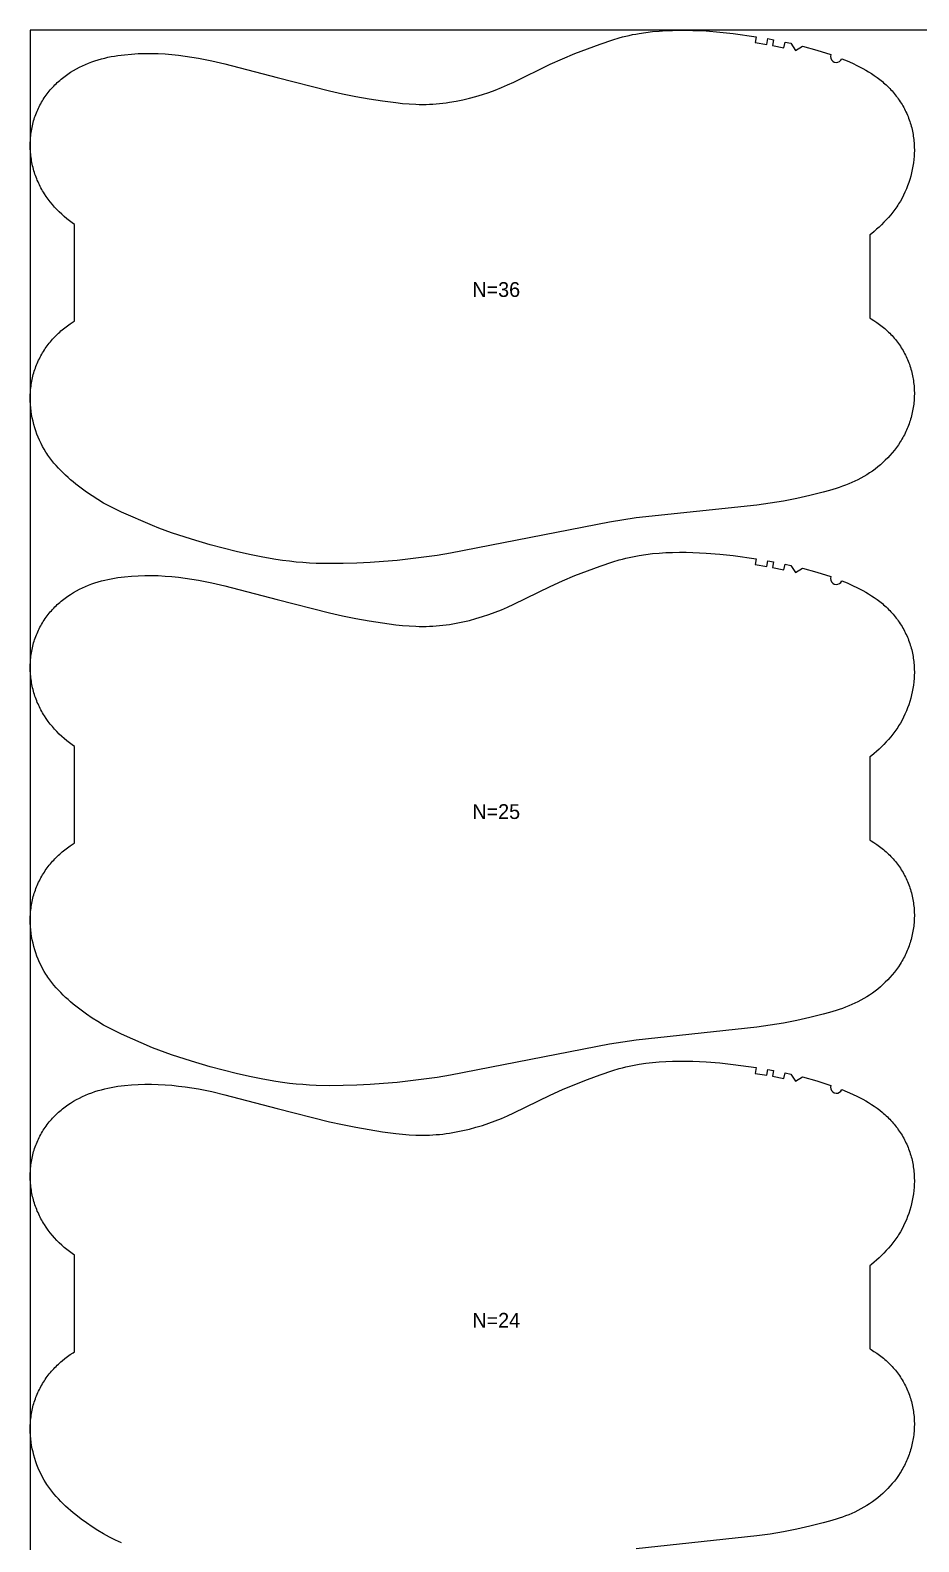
# Model space of a CAD drawing. Header units: inches. Extents: x 0 to 1808, y 0 to 1046.
# Drawn here: x 0 to 300, y 535 to 1046 of the extents above; entities that cross this region are included whole.
import ezdxf

# ---------------------------------------------------------------- set-up
doc = ezdxf.new("R2010")
doc.units = ezdxf.units.IN

msp = doc.modelspace()

# ---------------------------------------------------------------- linework, layer by layer
at = {"layer": '1'}
for points in [[(0, 0), (1808.4805, 0), (1808.4805, 1046.3328), (0, 1046.3328), (0, 0)], [(245.4243, 1044.1344), (245.1166, 1042.1584), (249.0256, 1041.5128), (249.3708, 1043.4828), (251.339, 1043.1268), (250.9718, 1041.1608), (254.8432, 1040.3873), (255.2612, 1042.3431), (257.214, 1041.911), (258.6865, 1039.508), (261.0998, 1040.9638), (265.9043, 1039.5817), (270.6807, 1038.1055), (270.5638, 1037.4956), (270.6396, 1036.8793), (270.9007, 1036.316), (271.3221, 1035.8599), (271.8631, 1035.5551), (272.4715, 1035.4309), (273.0887, 1035.4994), (273.6551, 1035.7539), (274.1161, 1036.1698), (274.4273, 1036.7071), (276.2238, 1035.9574), (277.9987, 1035.1579), (279.7493, 1034.3053), (281.4726, 1033.3961), (282.4679, 1032.8359), (283.4508, 1032.2538), (284.4189, 1031.6482), (285.3701, 1031.0178), (286.3023, 1030.3611), (287.2131, 1029.6766), (288.1005, 1028.9629), (288.5347, 1028.5946), (288.9622, 1028.2185), (289.3827, 1027.8345), (289.7961, 1027.4425), (290.2022, 1027.0429), (290.6009, 1026.6356), (290.992, 1026.2209), (291.3753, 1025.799), (291.7507, 1025.3698), (292.1181, 1024.9337), (292.4773, 1024.4907), (292.828, 1024.0411), (293.1703, 1023.5848), (293.5039, 1023.1222), (293.8286, 1022.6533), (294.1443, 1022.1782), (294.4509, 1021.6973), (294.7482, 1021.2104), (295.036, 1020.7179), (295.3143, 1020.22), (295.5829, 1019.7167), (295.8418, 1019.2084), (296.0908, 1018.6952), (296.3299, 1018.1772), (296.5589, 1017.6549), (296.7777, 1017.1282), (296.9863, 1016.5974), (297.1846, 1016.0627), (297.3724, 1015.5244), (297.5497, 1014.9825), (297.7163, 1014.4374), (297.8721, 1013.8891), (298.0172, 1013.3379), (298.1512, 1012.7841), (298.2743, 1012.2277), (298.3864, 1011.6691), (298.4876, 1011.1083), (298.578, 1010.5457), (298.6576, 1009.9814), (298.7266, 1009.4156), (298.785, 1008.8485), (298.8328, 1008.2803), (298.8703, 1007.7113), (298.8973, 1007.1417), (298.914, 1006.5716), (298.9205, 1006.0012), (298.9169, 1005.4308), (298.9032, 1004.8606), (298.8459, 1003.7215), (298.7491, 1002.5854), (298.6136, 1001.4534), (298.4401, 1000.3267), (298.2291, 999.2061), (297.9814, 998.0929), (297.6977, 996.9879), (297.3785, 995.8923), (297.0246, 994.8071), (296.6366, 993.7334), (296.2147, 992.6725), (295.7589, 991.626), (295.2695, 990.5952), (294.7465, 989.5817), (294.1901, 988.5868), (293.6004, 987.6121), (293.293, 987.1328), (292.9774, 986.6591), (292.3218, 985.7287), (291.6353, 984.8207), (290.9201, 983.9344), (290.1785, 983.069), (289.4125, 982.224), (288.6245, 981.3985), (287.8165, 980.5919), (286.9908, 979.8036), (286.1493, 979.0328), (285.293, 978.279), (284.4227, 977.5419), (283.9205, 977.132), (283.9205, 948.9835), (284.2941, 948.7704), (285.2656, 948.1721), (286.2157, 947.5408), (286.6823, 947.2129), (287.143, 946.8767), (287.5975, 946.5325), (288.0456, 946.18), (288.4872, 945.8194), (288.922, 945.4508), (289.3498, 945.074), (289.7704, 944.6891), (290.1836, 944.2962), (290.5892, 943.8953), (290.987, 943.4867), (291.3769, 943.0704), (291.7587, 942.6467), (292.1321, 942.2157), (292.4971, 941.7775), (292.8534, 941.3322), (293.2008, 940.8801), (293.5393, 940.4212), (293.8685, 939.9557), (294.1883, 939.4839), (294.4985, 939.0057), (294.799, 938.5214), (295.0896, 938.031), (295.37, 937.5349), (295.6402, 937.0331), (295.9001, 936.5258), (296.1495, 936.0133), (296.3885, 935.4957), (296.617, 934.9734), (296.835, 934.4466), (297.0424, 933.9155), (297.2392, 933.3802), (297.4252, 932.8412), (297.6006, 932.2985), (297.7651, 931.7525), (297.9188, 931.2033), (298.0617, 930.6511), (298.1935, 930.0963), (298.3144, 929.5391), (298.4243, 928.9796), (298.5231, 928.4181), (298.6109, 927.8548), (298.6876, 927.2899), (298.7534, 926.7236), (298.8083, 926.1562), (298.8522, 925.5878), (298.8853, 925.0186), (298.9076, 924.4488), (298.9191, 923.8787), (298.9199, 923.3084), (298.91, 922.7381), (298.8894, 922.1681), (298.8582, 921.5985), (298.8164, 921.0296), (298.7641, 920.4615), (298.7012, 919.8945), (298.6279, 919.3287), (298.5442, 918.7644), (298.45, 918.2018), (298.3455, 917.641), (298.2306, 917.0823), (298.1054, 916.5259), (297.9699, 915.9719), (297.8242, 915.4206), (297.6683, 914.8722), (297.5021, 914.3268), (297.3258, 913.7847), (297.1393, 913.2461), (296.9428, 912.7112), (296.7361, 912.1801), (296.5195, 911.6532), (296.2928, 911.1305), (296.0561, 910.6122), (295.8097, 910.0986), (295.5537, 909.5897), (295.2882, 909.0855), (295.0134, 908.5862), (294.7296, 908.0919), (294.437, 907.6026), (294.1356, 907.1186), (293.5074, 906.1664), (292.8467, 905.2361), (292.1548, 904.3285), (291.4333, 903.4444), (290.6834, 902.5845), (289.9064, 901.7496), (289.103, 900.94), (288.2744, 900.1566), (287.4214, 899.3998), (286.545, 898.6703), (285.6463, 897.9686), (284.7261, 897.2953), (283.7855, 896.651), (282.8257, 896.0355), (281.8478, 895.4488), (280.8532, 894.8906), (279.8431, 894.3608), (278.8186, 893.8593), (277.781, 893.386), (276.7316, 892.9405), (275.6715, 892.5225), (274.6019, 892.1296), (273.5241, 891.7592), (272.439, 891.4087), (270.2521, 890.757), (268.0504, 890.1532), (263.6269, 889.0348), (259.178, 888.0324), (254.7013, 887.1549), (250.1998, 886.415), (245.6786, 885.8142), (204.8569, 881.4392), (195.8486, 879.9954), (142.1232, 869.5016), (137.6176, 868.7896), (133.0992, 868.1592), (124.0376, 867.099), (119.4934, 866.7007), (114.9419, 866.3938), (110.3856, 866.1727), (105.8257, 866.0385), (101.2636, 866), (96.703, 866.0908), (94.4247, 866.1965), (92.149, 866.3456), (89.8766, 866.5395), (87.6087, 866.7792), (85.3461, 867.0653), (83.0891, 867.3948), (78.5932, 868.1696), (74.1225, 869.0756), (69.6751, 870.0903), (65.2494, 871.1965), (60.8476, 872.3929), (54.4728, 874.2925), (47.7788, 876.4561), (45.6261, 877.2094), (43.4894, 878.0041), (41.3713, 878.8461), (30.9124, 883.4006), (28.8486, 884.3708), (26.8122, 885.3942), (24.8113, 886.4854), (22.8477, 887.6441), (20.9219, 888.8659), (19.0341, 890.1468), (17.1856, 891.484), (15.3814, 892.8798), (14.4978, 893.6009), (13.6275, 894.3381), (12.7712, 895.0918), (11.9298, 895.8626), (11.1041, 896.651), (10.2961, 897.4575), (9.508, 898.283), (8.7421, 899.128), (8.0004, 899.9934), (7.2852, 900.8797), (6.5987, 901.7877), (5.9431, 902.7181), (5.6275, 903.1918), (5.3202, 903.6712), (4.7305, 904.6458), (4.174, 905.6407), (3.6511, 906.6542), (3.1616, 907.685), (2.7059, 908.7315), (2.2839, 909.7924), (1.8959, 910.8661), (1.542, 911.9514), (1.2229, 913.047), (0.9391, 914.1519), (0.6914, 915.2652), (0.4805, 916.3857), (0.3069, 917.5124), (0.1714, 918.6444), (0.0747, 919.7805), (0.0173, 920.9196), (0.0036, 921.4899), (0, 922.0602), (0.0065, 922.6306), (0.0233, 923.2007), (0.0503, 923.7704), (0.0877, 924.3394), (0.1356, 924.9075), (0.1939, 925.4746), (0.2629, 926.0404), (0.3426, 926.6047), (0.4329, 927.1673), (0.5341, 927.7281), (0.6462, 928.2867), (0.7693, 928.8431), (0.9034, 929.397), (1.0484, 929.9481), (1.2043, 930.4964), (1.3709, 931.0415), (1.5482, 931.5834), (1.736, 932.1217), (1.9342, 932.6564), (2.1428, 933.1872), (2.3617, 933.7139), (2.5907, 934.2363), (2.8297, 934.7542), (3.0787, 935.2674), (3.3376, 935.7757), (3.6062, 936.279), (3.8845, 936.7769), (4.1723, 937.2694), (4.4696, 937.7563), (4.7762, 938.2373), (5.092, 938.7123), (5.4167, 939.1812), (5.7503, 939.6438), (6.0925, 940.1001), (6.4433, 940.5498), (6.8024, 940.9927), (7.1698, 941.4288), (7.5452, 941.858), (7.9286, 942.28), (8.3197, 942.6946), (8.7183, 943.1019), (9.1244, 943.5016), (9.5378, 943.8935), (9.9584, 944.2776), (10.3859, 944.6537), (10.82, 945.0219), (11.7074, 945.7356), (12.6183, 946.4201), (13.5504, 947.0768), (14.5016, 947.7073), (15, 948.019), (15, 980.6845), (14.1944, 981.2363), (13.2743, 981.9096), (12.3755, 982.6113), (11.4992, 983.3408), (10.6462, 984.0976), (9.8175, 984.881), (9.0142, 985.6905), (8.2371, 986.5255), (7.4873, 987.3854), (6.7657, 988.2695), (6.0738, 989.1771), (5.4131, 990.1074), (4.785, 991.0595), (4.4836, 991.5436), (4.1909, 992.0328), (3.9071, 992.5272), (3.6324, 993.0265), (3.3669, 993.5306), (3.1108, 994.0396), (2.8644, 994.5532), (2.6278, 995.0715), (2.4011, 995.5941), (2.1844, 996.1211), (1.9778, 996.6522), (1.7812, 997.1871), (1.5948, 997.7257), (1.4185, 998.2678), (1.2523, 998.8132), (1.0963, 999.3616), (0.9506, 999.9129), (0.8151, 1000.4669), (0.6899, 1001.0233), (0.575, 1001.582), (0.4705, 1002.1428), (0.3764, 1002.7054), (0.2926, 1003.2697), (0.2193, 1003.8355), (0.1565, 1004.4025), (0.1041, 1004.9706), (0.0623, 1005.5395), (0.0311, 1006.1091), (0.0106, 1006.6791), (0.0006, 1007.2494), (0.0014, 1007.8197), (0.0129, 1008.3898), (0.0352, 1008.9596), (0.0683, 1009.5288), (0.1123, 1010.0972), (0.1671, 1010.6646), (0.2329, 1011.2309), (0.3097, 1011.7958), (0.3974, 1012.359), (0.4962, 1012.9205), (0.6061, 1013.48), (0.727, 1014.0373), (0.8589, 1014.5921), (1.0017, 1015.1442), (1.1554, 1015.6935), (1.32, 1016.2395), (1.4953, 1016.7822), (1.6814, 1017.3212), (1.8781, 1017.8564), (2.0855, 1018.3876), (2.3035, 1018.9144), (2.532, 1019.4367), (2.771, 1019.9542), (3.0205, 1020.4668), (3.2803, 1020.9741), (3.5505, 1021.4759), (3.831, 1021.972), (4.1215, 1022.4623), (4.422, 1022.9467), (4.7323, 1023.4248), (5.0521, 1023.8967), (5.3813, 1024.3622), (5.7197, 1024.8211), (6.0671, 1025.2732), (6.4234, 1025.7184), (6.7884, 1026.1567), (7.1619, 1026.5877), (7.5436, 1027.0114), (7.9335, 1027.4277), (8.3314, 1027.8363), (8.737, 1028.2371), (9.1502, 1028.6301), (9.5708, 1029.0149), (9.9986, 1029.3917), (10.4334, 1029.7604), (10.8749, 1030.121), (11.3231, 1030.4734), (11.7776, 1030.8177), (12.2382, 1031.1538), (12.7048, 1031.4818), (13.655, 1032.1131), (14.6264, 1032.7114), (15.6174, 1033.2767), (16.6263, 1033.8088), (17.6515, 1034.3077), (18.6917, 1034.7739), (19.7456, 1035.2081), (20.8122, 1035.6108), (21.89, 1035.9826), (22.978, 1036.3242), (24.0749, 1036.6362), (25.1794, 1036.9191), (26.2905, 1037.1738), (27.4073, 1037.4016), (28.5293, 1037.6037), (29.6556, 1037.7815), (30.7857, 1037.9366), (31.9189, 1038.0702), (34.1916, 1038.2785), (36.469, 1038.4162), (38.7488, 1038.486), (41.0293, 1038.4895), (43.3087, 1038.428), (45.5856, 1038.3034), (47.8588, 1038.1201), (50.1277, 1037.8831), (52.3913, 1037.5972), (54.6487, 1037.2663), (56.8989, 1036.8906), (59.1405, 1036.4689), (61.3724, 1036.0004), (65.8077, 1034.9371), (83.4651, 1030.3346), (101.1469, 1025.8262), (105.6044, 1024.8556), (110.0792, 1023.9685), (114.5692, 1023.163), (119.0732, 1022.443), (123.5955, 1021.8438), (125.8648, 1021.6042), (128.1387, 1021.4179), (130.4159, 1021.2975), (131.5553, 1021.2658), (132.6951, 1021.2553), (133.835, 1021.2672), (134.9745, 1021.3014), (136.1134, 1021.3576), (137.2512, 1021.4355), (138.3875, 1021.5348), (139.5217, 1021.655), (140.6536, 1021.7959), (141.7827, 1021.9572), (144.0309, 1022.339), (146.2652, 1022.7961), (148.4842, 1023.3241), (150.687, 1023.9181), (152.8722, 1024.5746), (155.0374, 1025.2936), (157.1799, 1026.0761), (159.2969, 1026.9229), (161.3873, 1027.8324), (163.4559, 1028.7921), (175.7444, 1034.8184), (179.9076, 1036.6827), (184.1208, 1038.4325), (188.3726, 1040.0833), (192.66, 1041.6428), (196.9864, 1043.0948), (199.1708, 1043.7484), (200.2698, 1044.0501), (201.3738, 1044.3324), (202.4832, 1044.5936), (203.5976, 1044.8338), (204.7165, 1045.0537), (205.8393, 1045.2538), (208.095, 1045.5965), (210.3605, 1045.8665), (212.6324, 1046.0684), (214.9087, 1046.2088), (217.188, 1046.2946), (219.4688, 1046.3328), (221.7499, 1046.3293), (224.0304, 1046.2849), (226.3096, 1046.1996), (228.5869, 1046.0731), (233.1333, 1045.7028), (237.6684, 1045.2058), (245.4243, 1044.1344)], [(245.4243, 867.6344), (245.1166, 865.6584), (249.0256, 865.0128), (249.3708, 866.9828), (251.339, 866.6268), (250.9718, 864.6608), (254.8432, 863.8873), (255.2612, 865.8431), (257.214, 865.411), (258.6865, 863.008), (261.0998, 864.4638), (265.9043, 863.0817), (270.6807, 861.6055), (270.5638, 860.9956), (270.6396, 860.3793), (270.9007, 859.816), (271.3221, 859.3599), (271.8631, 859.0551), (272.4715, 858.9309), (273.0887, 858.9994), (273.6551, 859.2539), (274.1161, 859.6698), (274.4273, 860.2071), (276.2238, 859.4574), (277.9987, 858.6579), (279.7493, 857.8053), (281.4726, 856.8961), (282.4679, 856.3359), (283.4508, 855.7538), (284.4189, 855.1482), (285.3701, 854.5178), (286.3023, 853.8611), (287.2131, 853.1766), (288.1005, 852.4629), (288.5347, 852.0946), (288.9622, 851.7185), (289.3827, 851.3345), (289.7961, 850.9425), (290.2022, 850.5429), (290.6009, 850.1356), (290.992, 849.7209), (291.3753, 849.299), (291.7507, 848.8698), (292.1181, 848.4337), (292.4773, 847.9907), (292.828, 847.5411), (293.1703, 847.0848), (293.5039, 846.6222), (293.8286, 846.1533), (294.1443, 845.6782), (294.4509, 845.1973), (294.7482, 844.7104), (295.036, 844.2179), (295.3143, 843.72), (295.5829, 843.2167), (295.8418, 842.7084), (296.0908, 842.1952), (296.3299, 841.6772), (296.5589, 841.1549), (296.7777, 840.6282), (296.9863, 840.0974), (297.1846, 839.5627), (297.3724, 839.0244), (297.5497, 838.4825), (297.7163, 837.9374), (297.8721, 837.3891), (298.0172, 836.8379), (298.1512, 836.2841), (298.2743, 835.7277), (298.3864, 835.1691), (298.4876, 834.6083), (298.578, 834.0457), (298.6576, 833.4814), (298.7266, 832.9156), (298.785, 832.3485), (298.8328, 831.7803), (298.8703, 831.2113), (298.8973, 830.6417), (298.914, 830.0716), (298.9205, 829.5012), (298.9169, 828.9308), (298.9032, 828.3606), (298.8459, 827.2215), (298.7491, 826.0854), (298.6136, 824.9534), (298.4401, 823.8267), (298.2291, 822.7061), (297.9814, 821.5929), (297.6977, 820.4879), (297.3785, 819.3923), (297.0246, 818.3071), (296.6366, 817.2334), (296.2147, 816.1725), (295.7589, 815.126), (295.2695, 814.0952), (294.7465, 813.0817), (294.1901, 812.0868), (293.6004, 811.1121), (293.293, 810.6328), (292.9774, 810.1591), (292.3218, 809.2287), (291.6353, 808.3207), (290.9201, 807.4344), (290.1785, 806.569), (289.4125, 805.724), (288.6245, 804.8985), (287.8165, 804.0919), (286.9908, 803.3036), (286.1493, 802.5328), (285.293, 801.779), (284.4227, 801.0419), (283.9205, 800.632), (283.9205, 772.4835), (284.2941, 772.2704), (285.2656, 771.6721), (286.2157, 771.0408), (286.6823, 770.7129), (287.143, 770.3767), (287.5975, 770.0325), (288.0456, 769.68), (288.4872, 769.3194), (288.922, 768.9508), (289.3498, 768.574), (289.7704, 768.1891), (290.1836, 767.7962), (290.5892, 767.3953), (290.987, 766.9867), (291.3769, 766.5704), (291.7587, 766.1467), (292.1321, 765.7157), (292.4971, 765.2775), (292.8534, 764.8322), (293.2008, 764.3801), (293.5393, 763.9212), (293.8685, 763.4557), (294.1883, 762.9839), (294.4985, 762.5057), (294.799, 762.0214), (295.0896, 761.531), (295.37, 761.0349), (295.6402, 760.5331), (295.9001, 760.0258), (296.1495, 759.5133), (296.3885, 758.9957), (296.617, 758.4734), (296.835, 757.9466), (297.0424, 757.4155), (297.2392, 756.8802), (297.4252, 756.3412), (297.6006, 755.7985), (297.7651, 755.2525), (297.9188, 754.7033), (298.0617, 754.1511), (298.1935, 753.5963), (298.3144, 753.0391), (298.4243, 752.4796), (298.5231, 751.9181), (298.6109, 751.3548), (298.6876, 750.7899), (298.7534, 750.2236), (298.8083, 749.6562), (298.8522, 749.0878), (298.8853, 748.5186), (298.9076, 747.9488), (298.9191, 747.3787), (298.9199, 746.8084), (298.91, 746.2381), (298.8894, 745.6681), (298.8582, 745.0985), (298.8164, 744.5296), (298.7641, 743.9615), (298.7012, 743.3945), (298.6279, 742.8287), (298.5442, 742.2644), (298.45, 741.7018), (298.3455, 741.141), (298.2306, 740.5823), (298.1054, 740.0259), (297.9699, 739.4719), (297.8242, 738.9206), (297.6683, 738.3722), (297.5021, 737.8268), (297.3258, 737.2847), (297.1393, 736.7461), (296.9428, 736.2112), (296.7361, 735.6801), (296.5195, 735.1532), (296.2928, 734.6305), (296.0561, 734.1122), (295.8097, 733.5986), (295.5537, 733.0897), (295.2882, 732.5855), (295.0134, 732.0862), (294.7296, 731.5919), (294.437, 731.1026), (294.1356, 730.6186), (293.5074, 729.6664), (292.8467, 728.7361), (292.1548, 727.8285), (291.4333, 726.9444), (290.6834, 726.0845), (289.9064, 725.2496), (289.103, 724.44), (288.2744, 723.6566), (287.4214, 722.8998), (286.545, 722.1703), (285.6463, 721.4686), (284.7261, 720.7953), (283.7855, 720.151), (282.8257, 719.5355), (281.8478, 718.9488), (280.8532, 718.3906), (279.8431, 717.8608), (278.8186, 717.3593), (277.781, 716.886), (276.7316, 716.4405), (275.6715, 716.0225), (274.6019, 715.6296), (273.5241, 715.2592), (272.439, 714.9087), (270.2521, 714.257), (268.0504, 713.6532), (263.6269, 712.5348), (259.178, 711.5324), (254.7013, 710.6549), (250.1998, 709.915), (245.6786, 709.3142), (204.8569, 704.9392), (195.8486, 703.4954), (142.1232, 693.0016), (137.6176, 692.2896), (133.0992, 691.6592), (124.0376, 690.599), (119.4934, 690.2007), (114.9419, 689.8938), (110.3856, 689.6727), (105.8257, 689.5385), (101.2636, 689.5), (96.703, 689.5908), (94.4247, 689.6965), (92.149, 689.8456), (89.8766, 690.0395), (87.6087, 690.2792), (85.3461, 690.5653), (83.0891, 690.8948), (78.5932, 691.6696), (74.1225, 692.5756), (69.6751, 693.5903), (65.2494, 694.6965), (60.8476, 695.8929), (54.4728, 697.7925), (47.7788, 699.9561), (45.6261, 700.7094), (43.4894, 701.5041), (41.3713, 702.3461), (30.9124, 706.9006), (28.8486, 707.8708), (26.8122, 708.8942), (24.8113, 709.9854), (22.8477, 711.1441), (20.9219, 712.3659), (19.0341, 713.6468), (17.1856, 714.984), (15.3814, 716.3798), (14.4978, 717.1009), (13.6275, 717.8381), (12.7712, 718.5918), (11.9298, 719.3626), (11.1041, 720.151), (10.2961, 720.9575), (9.508, 721.783), (8.7421, 722.628), (8.0004, 723.4934), (7.2852, 724.3797), (6.5987, 725.2877), (5.9431, 726.2181), (5.6275, 726.6918), (5.3202, 727.1712), (4.7305, 728.1458), (4.174, 729.1407), (3.6511, 730.1542), (3.1616, 731.185), (2.7059, 732.2315), (2.2839, 733.2924), (1.8959, 734.3661), (1.542, 735.4514), (1.2229, 736.547), (0.9391, 737.6519), (0.6914, 738.7652), (0.4805, 739.8857), (0.3069, 741.0124), (0.1714, 742.1444), (0.0747, 743.2805), (0.0173, 744.4196), (0.0036, 744.9899), (0, 745.5602), (0.0065, 746.1306), (0.0233, 746.7007), (0.0503, 747.2704), (0.0877, 747.8394), (0.1356, 748.4075), (0.1939, 748.9746), (0.2629, 749.5404), (0.3426, 750.1047), (0.4329, 750.6673), (0.5341, 751.2281), (0.6462, 751.7867), (0.7693, 752.3431), (0.9034, 752.897), (1.0484, 753.4481), (1.2043, 753.9964), (1.3709, 754.5415), (1.5482, 755.0834), (1.736, 755.6217), (1.9342, 756.1564), (2.1428, 756.6872), (2.3617, 757.2139), (2.5907, 757.7363), (2.8297, 758.2542), (3.0787, 758.7674), (3.3376, 759.2757), (3.6062, 759.779), (3.8845, 760.2769), (4.1723, 760.7694), (4.4696, 761.2563), (4.7762, 761.7373), (5.092, 762.2123), (5.4167, 762.6812), (5.7503, 763.1438), (6.0925, 763.6001), (6.4433, 764.0498), (6.8024, 764.4927), (7.1698, 764.9288), (7.5452, 765.358), (7.9286, 765.78), (8.3197, 766.1946), (8.7183, 766.6019), (9.1244, 767.0016), (9.5378, 767.3935), (9.9584, 767.7776), (10.3859, 768.1537), (10.82, 768.5219), (11.7074, 769.2356), (12.6183, 769.9201), (13.5504, 770.5768), (14.5016, 771.2073), (15, 771.519), (15, 804.1845), (14.1944, 804.7363), (13.2743, 805.4096), (12.3755, 806.1113), (11.4992, 806.8408), (10.6462, 807.5976), (9.8175, 808.381), (9.0142, 809.1905), (8.2371, 810.0255), (7.4873, 810.8854), (6.7657, 811.7695), (6.0738, 812.6771), (5.4131, 813.6074), (4.785, 814.5595), (4.4836, 815.0436), (4.1909, 815.5328), (3.9071, 816.0272), (3.6324, 816.5265), (3.3669, 817.0306), (3.1108, 817.5396), (2.8644, 818.0532), (2.6278, 818.5715), (2.4011, 819.0941), (2.1844, 819.6211), (1.9778, 820.1522), (1.7812, 820.6871), (1.5948, 821.2257), (1.4185, 821.7678), (1.2523, 822.3132), (1.0963, 822.8616), (0.9506, 823.4129), (0.8151, 823.9669), (0.6899, 824.5233), (0.575, 825.082), (0.4705, 825.6428), (0.3764, 826.2054), (0.2926, 826.7697), (0.2193, 827.3355), (0.1565, 827.9025), (0.1041, 828.4706), (0.0623, 829.0395), (0.0311, 829.6091), (0.0106, 830.1791), (0.0006, 830.7494), (0.0014, 831.3197), (0.0129, 831.8898), (0.0352, 832.4596), (0.0683, 833.0288), (0.1123, 833.5972), (0.1671, 834.1646), (0.2329, 834.7309), (0.3097, 835.2958), (0.3974, 835.859), (0.4962, 836.4205), (0.6061, 836.98), (0.727, 837.5373), (0.8589, 838.0921), (1.0017, 838.6442), (1.1554, 839.1935), (1.32, 839.7395), (1.4953, 840.2822), (1.6814, 840.8212), (1.8781, 841.3564), (2.0855, 841.8876), (2.3035, 842.4144), (2.532, 842.9367), (2.771, 843.4542), (3.0205, 843.9668), (3.2803, 844.4741), (3.5505, 844.9759), (3.831, 845.472), (4.1215, 845.9623), (4.422, 846.4467), (4.7323, 846.9248), (5.0521, 847.3967), (5.3813, 847.8622), (5.7197, 848.3211), (6.0671, 848.7732), (6.4234, 849.2184), (6.7884, 849.6567), (7.1619, 850.0877), (7.5436, 850.5114), (7.9335, 850.9277), (8.3314, 851.3363), (8.737, 851.7371), (9.1502, 852.1301), (9.5708, 852.5149), (9.9986, 852.8917), (10.4334, 853.2604), (10.8749, 853.621), (11.3231, 853.9734), (11.7776, 854.3177), (12.2382, 854.6538), (12.7048, 854.9818), (13.655, 855.6131), (14.6264, 856.2114), (15.6174, 856.7767), (16.6263, 857.3088), (17.6515, 857.8077), (18.6917, 858.2739), (19.7456, 858.7081), (20.8122, 859.1108), (21.89, 859.4826), (22.978, 859.8242), (24.0749, 860.1362), (25.1794, 860.4191), (26.2905, 860.6738), (27.4073, 860.9016), (28.5293, 861.1037), (29.6556, 861.2815), (30.7857, 861.4366), (31.9189, 861.5702), (34.1916, 861.7785), (36.469, 861.9162), (38.7488, 861.986), (41.0293, 861.9895), (43.3087, 861.928), (45.5856, 861.8034), (47.8588, 861.6201), (50.1277, 861.3831), (52.3913, 861.0972), (54.6487, 860.7663), (56.8989, 860.3906), (59.1405, 859.9689), (61.3724, 859.5004), (65.8077, 858.4371), (83.4651, 853.8346), (101.1469, 849.3262), (105.6044, 848.3556), (110.0792, 847.4685), (114.5692, 846.663), (119.0732, 845.943), (123.5955, 845.3438), (125.8648, 845.1042), (128.1387, 844.9179), (130.4159, 844.7975), (131.5553, 844.7658), (132.6951, 844.7553), (133.835, 844.7672), (134.9745, 844.8014), (136.1134, 844.8576), (137.2512, 844.9355), (138.3875, 845.0348), (139.5217, 845.155), (140.6536, 845.2959), (141.7827, 845.4572), (144.0309, 845.839), (146.2652, 846.2961), (148.4842, 846.8241), (150.687, 847.4181), (152.8722, 848.0746), (155.0374, 848.7936), (157.1799, 849.5761), (159.2969, 850.4229), (161.3873, 851.3324), (163.4559, 852.2921), (175.7444, 858.3184), (179.9076, 860.1827), (184.1208, 861.9325), (188.3726, 863.5833), (192.66, 865.1428), (196.9864, 866.5948), (199.1708, 867.2484), (200.2698, 867.5501), (201.3738, 867.8324), (202.4832, 868.0936), (203.5976, 868.3338), (204.7165, 868.5537), (205.8393, 868.7538), (208.095, 869.0965), (210.3605, 869.3665), (212.6324, 869.5684), (214.9087, 869.7088), (217.188, 869.7946), (219.4688, 869.8328), (221.7499, 869.8293), (224.0304, 869.7849), (226.3096, 869.6996), (228.5869, 869.5731), (233.1333, 869.2028), (237.6684, 868.7058), (245.4243, 867.6344)]]:
    msp.add_lwpolyline(points, close=True, dxfattribs=at)
msp.add_lwpolyline([(30.9124, 534.9006), (28.8486, 535.8708), (26.8122, 536.8942), (24.8113, 537.9854), (22.8477, 539.1441), (20.9219, 540.3659), (19.0341, 541.6468), (17.1856, 542.984), (15.3814, 544.3798), (14.4978, 545.1009), (13.6275, 545.8381), (12.7712, 546.5918), (11.9298, 547.3626), (11.1041, 548.151), (10.2961, 548.9575), (9.508, 549.783), (8.7421, 550.628), (8.0004, 551.4934), (7.2852, 552.3797), (6.5987, 553.2877), (5.9431, 554.2181), (5.6275, 554.6918), (5.3202, 555.1712), (4.7305, 556.1458), (4.174, 557.1407), (3.6511, 558.1542), (3.1616, 559.185), (2.7059, 560.2315), (2.2839, 561.2924), (1.8959, 562.3661), (1.542, 563.4514), (1.2229, 564.547), (0.9391, 565.6519), (0.6914, 566.7652), (0.4805, 567.8857), (0.3069, 569.0124), (0.1714, 570.1444), (0.0747, 571.2805), (0.0173, 572.4196), (0.0036, 572.9899), (0, 573.5602), (0.0065, 574.1306), (0.0233, 574.7007), (0.0503, 575.2704), (0.0877, 575.8394), (0.1356, 576.4075), (0.1939, 576.9746), (0.2629, 577.5404), (0.3426, 578.1047), (0.4329, 578.6673), (0.5341, 579.2281), (0.6462, 579.7867), (0.7693, 580.3431), (0.9034, 580.897), (1.0484, 581.4481), (1.2043, 581.9964), (1.3709, 582.5415), (1.5482, 583.0834), (1.736, 583.6217), (1.9342, 584.1564), (2.1428, 584.6872), (2.3617, 585.2139), (2.5907, 585.7363), (2.8297, 586.2542), (3.0787, 586.7674), (3.3376, 587.2757), (3.6062, 587.779), (3.8845, 588.2769), (4.1723, 588.7694), (4.4696, 589.2563), (4.7762, 589.7373), (5.092, 590.2123), (5.4167, 590.6812), (5.7503, 591.1438), (6.0925, 591.6001), (6.4433, 592.0498), (6.8024, 592.4927), (7.1698, 592.9288), (7.5452, 593.358), (7.9286, 593.78), (8.3197, 594.1946), (8.7183, 594.6019), (9.1244, 595.0016), (9.5378, 595.3935), (9.9584, 595.7776), (10.3859, 596.1537), (10.82, 596.5219), (11.7074, 597.2356), (12.6183, 597.9201), (13.5504, 598.5768), (14.5016, 599.2073), (15, 599.519), (15, 632.1845), (14.1944, 632.7363), (13.2743, 633.4096), (12.3755, 634.1113), (11.4992, 634.8408), (10.6462, 635.5976), (9.8175, 636.381), (9.0142, 637.1905), (8.2371, 638.0255), (7.4873, 638.8854), (6.7657, 639.7695), (6.0738, 640.6771), (5.4131, 641.6074), (4.785, 642.5595), (4.4836, 643.0436), (4.1909, 643.5328), (3.9071, 644.0272), (3.6324, 644.5265), (3.3669, 645.0306), (3.1108, 645.5396), (2.8644, 646.0532), (2.6278, 646.5715), (2.4011, 647.0941), (2.1844, 647.6211), (1.9778, 648.1522), (1.7812, 648.6871), (1.5948, 649.2257), (1.4185, 649.7678), (1.2523, 650.3132), (1.0963, 650.8616), (0.9506, 651.4129), (0.8151, 651.9669), (0.6899, 652.5233), (0.575, 653.082), (0.4705, 653.6428), (0.3764, 654.2054), (0.2926, 654.7697), (0.2193, 655.3355), (0.1565, 655.9025), (0.1041, 656.4706), (0.0623, 657.0395), (0.0311, 657.6091), (0.0106, 658.1791), (0.0006, 658.7494), (0.0014, 659.3197), (0.0129, 659.8898), (0.0352, 660.4596), (0.0683, 661.0288), (0.1123, 661.5972), (0.1671, 662.1646), (0.2329, 662.7309), (0.3097, 663.2958), (0.3974, 663.859), (0.4962, 664.4205), (0.6061, 664.98), (0.727, 665.5373), (0.8589, 666.0921), (1.0017, 666.6442), (1.1554, 667.1935), (1.32, 667.7395), (1.4953, 668.2822), (1.6814, 668.8212), (1.8781, 669.3564), (2.0855, 669.8876), (2.3035, 670.4144), (2.532, 670.9367), (2.771, 671.4542), (3.0205, 671.9668), (3.2803, 672.4741), (3.5505, 672.9759), (3.831, 673.472), (4.1215, 673.9623), (4.422, 674.4467), (4.7323, 674.9248), (5.0521, 675.3967), (5.3813, 675.8622), (5.7197, 676.3211), (6.0671, 676.7732), (6.4234, 677.2184), (6.7884, 677.6567), (7.1619, 678.0877), (7.5436, 678.5114), (7.9335, 678.9277), (8.3314, 679.3363), (8.737, 679.7371), (9.1502, 680.1301), (9.5708, 680.5149), (9.9986, 680.8917), (10.4334, 681.2604), (10.8749, 681.621), (11.3231, 681.9734), (11.7776, 682.3177), (12.2382, 682.6538), (12.7048, 682.9818), (13.655, 683.6131), (14.6264, 684.2114), (15.6174, 684.7767), (16.6263, 685.3088), (17.6515, 685.8077), (18.6917, 686.2739), (19.7456, 686.7081), (20.8122, 687.1108), (21.89, 687.4826), (22.978, 687.8242), (24.0749, 688.1362), (25.1794, 688.4191), (26.2905, 688.6738), (27.4073, 688.9016), (28.5293, 689.1037), (29.6556, 689.2815), (30.7857, 689.4366), (31.9189, 689.5702), (34.1916, 689.7785), (36.469, 689.9162), (38.7488, 689.986), (41.0293, 689.9895), (43.3087, 689.928), (45.5856, 689.8034), (47.8588, 689.6201), (50.1277, 689.3831), (52.3913, 689.0972), (54.6487, 688.7663), (56.8989, 688.3906), (59.1405, 687.9689), (61.3724, 687.5004), (65.8077, 686.4371), (83.4651, 681.8346), (101.1469, 677.3262), (105.6044, 676.3556), (110.0792, 675.4685), (114.5692, 674.663), (119.0732, 673.943), (123.5955, 673.3438), (125.8648, 673.1042), (128.1387, 672.9179), (130.4159, 672.7975), (131.5553, 672.7658), (132.6951, 672.7553), (133.835, 672.7672), (134.9745, 672.8014), (136.1134, 672.8576), (137.2512, 672.9355), (138.3875, 673.0348), (139.5217, 673.155), (140.6536, 673.2959), (141.7827, 673.4572), (144.0309, 673.839), (146.2652, 674.2961), (148.4842, 674.8241), (150.687, 675.4181), (152.8722, 676.0746), (155.0374, 676.7936), (157.1799, 677.5761), (159.2969, 678.4229), (161.3873, 679.3324), (163.4559, 680.2921), (175.7444, 686.3184), (179.9076, 688.1827), (184.1208, 689.9325), (188.3726, 691.5833), (192.66, 693.1428), (196.9864, 694.5948), (199.1708, 695.2484), (200.2698, 695.5501), (201.3738, 695.8324), (202.4832, 696.0936), (203.5976, 696.3338), (204.7165, 696.5537), (205.8393, 696.7538), (208.095, 697.0965), (210.3605, 697.3665), (212.6324, 697.5684), (214.9087, 697.7088), (217.188, 697.7946), (219.4688, 697.8328), (221.7499, 697.8293), (224.0304, 697.7849), (226.3096, 697.6996), (228.5869, 697.5731), (233.1333, 697.2028), (237.6684, 696.7058), (245.4243, 695.6344), (245.4243, 695.6344), (245.1166, 693.6584), (249.0256, 693.0128), (249.3708, 694.9828), (251.339, 694.6268), (250.9718, 692.6608), (254.8432, 691.8873), (255.2612, 693.8431), (257.214, 693.411), (258.6865, 691.008), (261.0998, 692.4638), (265.9043, 691.0817), (270.6807, 689.6055), (270.5638, 688.9956), (270.6396, 688.3793), (270.9007, 687.816), (271.3221, 687.3599), (271.8631, 687.0551), (272.4715, 686.9309), (273.0887, 686.9994), (273.6551, 687.2539), (274.1161, 687.6698), (274.4273, 688.2071), (276.2238, 687.4574), (277.9987, 686.6579), (279.7493, 685.8053), (281.4726, 684.8961), (282.4679, 684.3359), (283.4508, 683.7538), (284.4189, 683.1482), (285.3701, 682.5178), (286.3023, 681.8611), (287.2131, 681.1766), (288.1005, 680.4629), (288.5347, 680.0946), (288.9622, 679.7185), (289.3827, 679.3345), (289.7961, 678.9425), (290.2022, 678.5429), (290.6009, 678.1356), (290.992, 677.7209), (291.3753, 677.299), (291.7507, 676.8698), (292.1181, 676.4337), (292.4773, 675.9907), (292.828, 675.5411), (293.1703, 675.0848), (293.5039, 674.6222), (293.8286, 674.1533), (294.1443, 673.6782), (294.4509, 673.1973), (294.7482, 672.7104), (295.036, 672.2179), (295.3143, 671.72), (295.5829, 671.2167), (295.8418, 670.7084), (296.0908, 670.1952), (296.3299, 669.6772), (296.5589, 669.1549), (296.7777, 668.6282), (296.9863, 668.0974), (297.1846, 667.5627), (297.3724, 667.0244), (297.5497, 666.4825), (297.7163, 665.9374), (297.8721, 665.3891), (298.0172, 664.8379), (298.1512, 664.2841), (298.2743, 663.7277), (298.3864, 663.1691), (298.4876, 662.6083), (298.578, 662.0457), (298.6576, 661.4814), (298.7266, 660.9156), (298.785, 660.3485), (298.8328, 659.7803), (298.8703, 659.2113), (298.8973, 658.6417), (298.914, 658.0716), (298.9205, 657.5012), (298.9169, 656.9308), (298.9032, 656.3606), (298.8459, 655.2215), (298.7491, 654.0854), (298.6136, 652.9534), (298.4401, 651.8267), (298.2291, 650.7061), (297.9814, 649.5929), (297.6977, 648.4879), (297.3785, 647.3923), (297.0246, 646.3071), (296.6366, 645.2334), (296.2147, 644.1725), (295.7589, 643.126), (295.2695, 642.0952), (294.7465, 641.0817), (294.1901, 640.0868), (293.6004, 639.1121), (293.293, 638.6328), (292.9774, 638.1591), (292.3218, 637.2287), (291.6353, 636.3207), (290.9201, 635.4344), (290.1785, 634.569), (289.4125, 633.724), (288.6245, 632.8985), (287.8165, 632.0919), (286.9908, 631.3036), (286.1493, 630.5328), (285.293, 629.779), (284.4227, 629.0419), (283.9205, 628.632), (283.9205, 600.4835), (284.2941, 600.2704), (285.2656, 599.6721), (286.2157, 599.0408), (286.6823, 598.7129), (287.143, 598.3767), (287.5975, 598.0325), (288.0456, 597.68), (288.4872, 597.3194), (288.922, 596.9508), (289.3498, 596.574), (289.7704, 596.1891), (290.1836, 595.7962), (290.5892, 595.3953), (290.987, 594.9867), (291.3769, 594.5704), (291.7587, 594.1467), (292.1321, 593.7157), (292.4971, 593.2775), (292.8534, 592.8322), (293.2008, 592.3801), (293.5393, 591.9212), (293.8685, 591.4557), (294.1883, 590.9839), (294.4985, 590.5057), (294.799, 590.0214), (295.0896, 589.531), (295.37, 589.0349), (295.6402, 588.5331), (295.9001, 588.0258), (296.1495, 587.5133), (296.3885, 586.9957), (296.617, 586.4734), (296.835, 585.9466), (297.0424, 585.4155), (297.2392, 584.8802), (297.4252, 584.3412), (297.6006, 583.7985), (297.7651, 583.2525), (297.9188, 582.7033), (298.0617, 582.1511), (298.1935, 581.5963), (298.3144, 581.0391), (298.4243, 580.4796), (298.5231, 579.9181), (298.6109, 579.3548), (298.6876, 578.7899), (298.7534, 578.2236), (298.8083, 577.6562), (298.8522, 577.0878), (298.8853, 576.5186), (298.9076, 575.9488), (298.9191, 575.3787), (298.9199, 574.8084), (298.91, 574.2381), (298.8894, 573.6681), (298.8582, 573.0985), (298.8164, 572.5296), (298.7641, 571.9615), (298.7012, 571.3945), (298.6279, 570.8287), (298.5442, 570.2644), (298.45, 569.7018), (298.3455, 569.141), (298.2306, 568.5823), (298.1054, 568.0259), (297.9699, 567.4719), (297.8242, 566.9206), (297.6683, 566.3722), (297.5021, 565.8268), (297.3258, 565.2847), (297.1393, 564.7461), (296.9428, 564.2112), (296.7361, 563.6801), (296.5195, 563.1532), (296.2928, 562.6305), (296.0561, 562.1122), (295.8097, 561.5986), (295.5537, 561.0897), (295.2882, 560.5855), (295.0134, 560.0862), (294.7296, 559.5919), (294.437, 559.1026), (294.1356, 558.6186), (293.5074, 557.6664), (292.8467, 556.7361), (292.1548, 555.8285), (291.4333, 554.9444), (290.6834, 554.0845), (289.9064, 553.2496), (289.103, 552.44), (288.2744, 551.6566), (287.4214, 550.8998), (286.545, 550.1703), (285.6463, 549.4686), (284.7261, 548.7953), (283.7855, 548.151), (282.8257, 547.5355), (281.8478, 546.9488), (280.8532, 546.3906), (279.8431, 545.8608), (278.8186, 545.3593), (277.781, 544.886), (276.7316, 544.4405), (275.6715, 544.0225), (274.6019, 543.6296), (273.5241, 543.2592), (272.439, 542.9087), (270.2521, 542.257), (268.0504, 541.6532), (263.6269, 540.5348), (259.178, 539.5324), (254.7013, 538.6549), (250.1998, 537.915), (245.6786, 537.3142), (204.8569, 532.9392)], dxfattribs=at)

# ---------------------------------------------------------------- texts
for s, p in [('N=36', (149.4603, 956.1664)), ('N=25', (149.4603, 779.6664)), ('N=24', (149.4603, 607.6664))]:
    msp.add_text(s, height=5, dxfattribs=at).set_placement(p)

doc.saveas('drawing.dxf')
